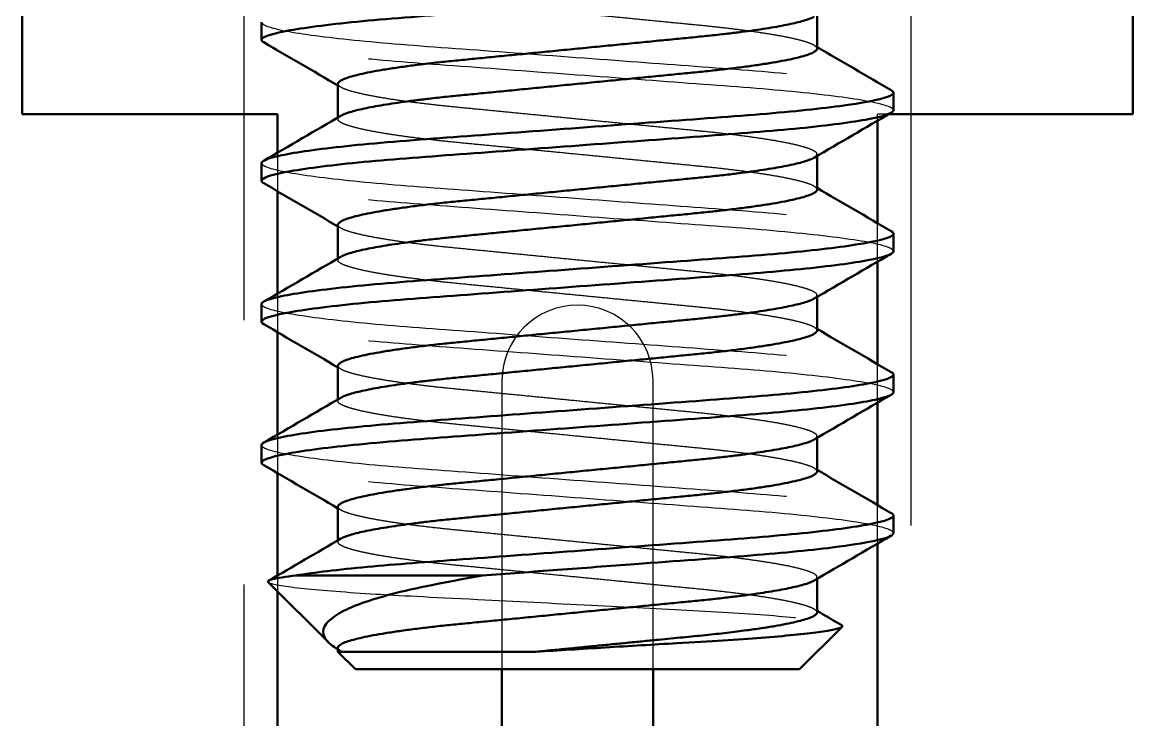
# Model space of a CAD drawing. Header units: millimetres. Extents: x 0 to 420, y 0 to 297.
# Drawn here: x 94.69 to 99.69, y 184.79 to 187.93 of the extents above; entities that cross this region are included whole.
import ezdxf

# ---------------------------------------------------------------- set-up
doc = ezdxf.new("R2010")
doc.units = ezdxf.units.MM
doc.header["$LTSCALE"] = 0.75
doc.linetypes.add('HIDDEN2', pattern=[4.7625, 3.175, -1.5875])
doc.layers.add('Hidden', color=7, linetype='HIDDEN2', lineweight=25)
doc.layers.add('Visible', color=7, linetype='Continuous', lineweight=50)

msp = doc.modelspace()

# ---------------------------------------------------------------- linework, layer by layer
at = {"layer": 'Hidden', "extrusion": (-1e-16, -1, 0)}
for p, q in [((95.6909, 183.0148), (95.6909, 191.6148)), ((98.6909, 191.6148), (98.6909, 183.0148)), ((96.1122, 187.4931), (96.1122, 187.5003)), ((98.5409, 187.4853), (98.5409, 187.5148)), ((98.5916, 187.5148), (98.5409, 187.5148)), ((95.8409, 187.3422), (95.8409, 187.1678)), ((98.2696, 187.3271), (98.2696, 187.3343)), ((98.5409, 186.8503), (98.5409, 187.0247)), ((96.1122, 186.8581), (96.1122, 186.8653)), ((95.8409, 186.7072), (95.8409, 186.5328)), ((98.2696, 186.6921), (98.2696, 186.6993)), ((98.5409, 186.2153), (98.5409, 186.3897)), ((96.8509, 186.3148), (96.8509, 185.0148)), ((97.5309, 185.0148), (97.5309, 186.3148)), ((96.1122, 186.2231), (96.1122, 186.2303)), ((95.8409, 186.0722), (95.8409, 185.8978)), ((98.2696, 186.0571), (98.2696, 186.0643)), ((98.5409, 185.5803), (98.5409, 185.7547)), ((96.1122, 185.5881), (96.1122, 185.5953)), ((95.8409, 185.4372), (95.8409, 185.3648)), ((98.2696, 185.4221), (98.2696, 185.4293)), ((96.1255, 185.0968), (96.1172, 185.1017))]:
    msp.add_line(p, q, dxfattribs=at)
at = {"layer": 'Hidden'}
msp.add_arc((97.1909, 186.3148), 0.34, 0, 180, dxfattribs=at)
for points, weights, knots in [([(98.2696, 187.8106), (98.2696, 187.8635), (97.7303, 187.9164), (97.1909, 187.9693), (96.6516, 188.0223), (96.1122, 188.0752), (96.1122, 188.1281), (96.1122, 188.181), (96.6516, 188.2339), (97.1909, 188.2868), (97.7303, 188.3398), (98.2696, 188.3927), (98.2696, 188.4456), (98.2696, 188.4985), (97.7303, 188.5514), (97.1909, 188.6043), (96.6516, 188.6573), (96.1122, 188.7102), (96.1122, 188.7631), (96.1122, 188.816), (96.6516, 188.8689), (97.1909, 188.9218), (97.7303, 188.9748), (98.2696, 189.0277), (98.2696, 189.0806), (98.2696, 189.1335), (97.7303, 189.1864), (97.1909, 189.2393), (96.6516, 189.2923), (96.1122, 189.3452), (96.1122, 189.3981), (96.1122, 189.451), (96.6516, 189.5039), (97.1909, 189.5568), (97.7303, 189.6098), (98.2696, 189.6627), (98.2696, 189.7156), (98.2696, 189.7685), (97.7303, 189.8214), (97.1909, 189.8743), (96.6516, 189.9273), (96.1122, 189.9802), (96.1122, 190.0331), (96.1122, 190.086), (96.6516, 190.1389), (97.1909, 190.1918), (97.7303, 190.2448), (98.2696, 190.2977), (98.2696, 190.3506), (98.2696, 190.4035), (97.7303, 190.4564), (97.1909, 190.5093), (96.6516, 190.5623), (96.1122, 190.6152), (96.1122, 190.6681), (96.1122, 190.721), (96.6516, 190.7739), (97.1909, 190.8268), (97.7303, 190.8798), (98.2696, 190.9327), (98.2696, 190.9856), (98.2696, 191.0385), (97.7303, 191.0914), (97.1909, 191.1443), (96.6516, 191.1973), (96.1122, 191.2502), (96.1122, 191.3031), (96.1122, 191.356), (96.6516, 191.4089), (97.1909, 191.4618), (97.7303, 191.5148), (98.2696, 191.5677), (98.2696, 191.6206), (98.2696, 191.6735), (97.7303, 191.7264), (97.1909, 191.7793), (96.6516, 191.8323), (96.1122, 191.8852), (96.1122, 191.9381), (96.1122, 191.9742), (96.4016, 192.0148)], [1, 0.866025403784, 1, 0.866025403784, 1, 0.866025403784, 1, 0.866025403784, 1, 0.866025403784, 1, 0.866025403784, 1, 0.866025403784, 1, 0.866025403784, 1, 0.866025403784, 1, 0.866025403784, 1, 0.866025403784, 1, 0.866025403784, 1, 0.866025403784, 1, 0.866025403784, 1, 0.866025403784, 1, 0.866025403784, 1, 0.866025403784, 1, 0.866025403784, 1, 0.866025403784, 1, 0.866025403784, 1, 0.866025403784, 1, 0.866025403784, 1, 0.866025403784, 1, 0.866025403784, 1, 0.866025403784, 1, 0.866025403784, 1, 0.866025403784, 1, 0.866025403784, 1, 0.866025403784, 1, 0.866025403784, 1, 0.866025403784, 1, 0.866025403784, 1, 0.866025403784, 1, 0.866025403784, 1, 0.866025403784, 1, 0.866025403784, 1, 0.866025403784, 1, 0.866025403784, 1, 0.866025403784, 1, 0.904604290732, 0.945060326553], [0.3125, 0.3125, 0.3125, 0.3229167, 0.3229167, 0.3333333, 0.3333333, 0.34375, 0.34375, 0.3541667, 0.3541667, 0.3645833, 0.3645833, 0.375, 0.375, 0.3854167, 0.3854167, 0.3958333, 0.3958333, 0.40625, 0.40625, 0.4166667, 0.4166667, 0.4270833, 0.4270833, 0.4375, 0.4375, 0.4479167, 0.4479167, 0.4583333, 0.4583333, 0.46875, 0.46875, 0.4791667, 0.4791667, 0.4895833, 0.4895833, 0.5, 0.5, 0.5104167, 0.5104167, 0.5208333, 0.5208333, 0.53125, 0.53125, 0.5416667, 0.5416667, 0.5520833, 0.5520833, 0.5625, 0.5625, 0.5729167, 0.5729167, 0.5833333, 0.5833333, 0.59375, 0.59375, 0.6041667, 0.6041667, 0.6145833, 0.6145833, 0.625, 0.625, 0.6354167, 0.6354167, 0.6458333, 0.6458333, 0.65625, 0.65625, 0.6666667, 0.6666667, 0.6770833, 0.6770833, 0.6875, 0.6875, 0.6979167, 0.6979167, 0.7083333, 0.7083333, 0.71875, 0.71875, 0.7261671, 0.7261671, 0.7261671]), ([(98.2563, 187.3193), (98.2696, 187.3271), (98.2696, 187.3343), (98.2696, 187.3873), (97.7303, 187.4402), (97.1909, 187.4931), (96.6516, 187.546), (96.1122, 187.5989), (96.1122, 187.6518)], [0.96501326851, 0.979312070091, 1, 0.866025403784, 1, 0.866025403784, 1, 0.866025403784, 1], [0.24839149, 0.24839149, 0.24839149, 0.25, 0.25, 0.26041667, 0.26041667, 0.27083333, 0.27083333, 0.28125, 0.28125, 0.28125]), ([(98.2696, 187.1756), (98.2696, 187.2285), (97.7303, 187.2814), (97.1909, 187.3343), (96.6516, 187.3873), (96.1122, 187.4402), (96.1122, 187.4931), (96.1122, 187.5003), (96.1255, 187.5081)], [1, 0.866025403784, 1, 0.866025403784, 1, 0.866025403784, 1, 0.979312070091, 0.96501326851], [0.25, 0.25, 0.25, 0.26041667, 0.26041667, 0.27083333, 0.27083333, 0.28125, 0.28125, 0.28285851, 0.28285851, 0.28285851]), ([(98.2563, 186.6843), (98.2696, 186.6921), (98.2696, 186.6993), (98.2696, 186.7523), (97.7303, 186.8052), (97.1909, 186.8581), (96.6516, 186.911), (96.1122, 186.9639), (96.1122, 187.0168)], [0.96501326851, 0.979312070091, 1, 0.866025403784, 1, 0.866025403784, 1, 0.866025403784, 1], [0.18589149, 0.18589149, 0.18589149, 0.1875, 0.1875, 0.19791667, 0.19791667, 0.20833333, 0.20833333, 0.21875, 0.21875, 0.21875]), ([(98.2696, 186.5406), (98.2696, 186.5935), (97.7303, 186.6464), (97.1909, 186.6993), (96.6516, 186.7523), (96.1122, 186.8052), (96.1122, 186.8581), (96.1122, 186.8653), (96.1255, 186.8731)], [1, 0.866025403784, 1, 0.866025403784, 1, 0.866025403784, 1, 0.979312070091, 0.96501326851], [0.1875, 0.1875, 0.1875, 0.19791667, 0.19791667, 0.20833333, 0.20833333, 0.21875, 0.21875, 0.22035851, 0.22035851, 0.22035851]), ([(98.2563, 186.0493), (98.2696, 186.0571), (98.2696, 186.0643), (98.2696, 186.1173), (97.7303, 186.1702), (97.1909, 186.2231), (96.6516, 186.276), (96.1122, 186.3289), (96.1122, 186.3818)], [0.96501326851, 0.979312070091, 1, 0.866025403784, 1, 0.866025403784, 1, 0.866025403784, 1], [0.12339149, 0.12339149, 0.12339149, 0.125, 0.125, 0.13541667, 0.13541667, 0.14583333, 0.14583333, 0.15625, 0.15625, 0.15625]), ([(98.2696, 185.9056), (98.2696, 185.9585), (97.7303, 186.0114), (97.1909, 186.0643), (96.6516, 186.1173), (96.1122, 186.1702), (96.1122, 186.2231), (96.1122, 186.2303), (96.1255, 186.2381)], [1, 0.866025403784, 1, 0.866025403784, 1, 0.866025403784, 1, 0.979312070091, 0.96501326851], [0.125, 0.125, 0.125, 0.13541667, 0.13541667, 0.14583333, 0.14583333, 0.15625, 0.15625, 0.15785851, 0.15785851, 0.15785851]), ([(98.2563, 185.4143), (98.2696, 185.4221), (98.2696, 185.4293), (98.2696, 185.4823), (97.7303, 185.5352), (97.1909, 185.5881), (96.6516, 185.641), (96.1122, 185.6939), (96.1122, 185.7468)], [0.96501326851, 0.979312070091, 1, 0.866025403784, 1, 0.866025403784, 1, 0.866025403784, 1], [0.06089149, 0.06089149, 0.06089149, 0.0625, 0.0625, 0.07291667, 0.07291667, 0.08333333, 0.08333333, 0.09375, 0.09375, 0.09375]), ([(98.2696, 185.2706), (98.2696, 185.3235), (97.7303, 185.3764), (97.1909, 185.4293), (96.6516, 185.4823), (96.1122, 185.5352), (96.1122, 185.5881), (96.1122, 185.5953), (96.1255, 185.6031)], [1, 0.866025403784, 1, 0.866025403784, 1, 0.866025403784, 1, 0.979312070091, 0.96501326851], [0.0625, 0.0625, 0.0625, 0.07291667, 0.07291667, 0.08333333, 0.08333333, 0.09375, 0.09375, 0.09535851, 0.09535851, 0.09535851])]:
    msp.add_rational_spline(points, weights, degree=2, knots=knots, dxfattribs=at)
for points, knots in [([(95.7685, 187.9297), (95.7685, 187.9244), (95.7754, 187.919), (95.8214, 187.9001), (95.8907, 187.886), (96.0915, 187.8583), (96.2186, 187.845), (96.5195, 187.82), (96.6912, 187.8081), (97.0555, 187.781), (97.2447, 187.7669), (97.6076, 187.7399), (97.7781, 187.7275), (98.0933, 187.7034), (98.2331, 187.6898), (98.4521, 187.6622), (98.5303, 187.6483), (98.5869, 187.6311), (98.5968, 187.6272), (98.6034, 187.6234)], [-3.5315691, -3.5315691, -3.5315691, -3.5315691, -3.5071146, -3.5071146, -3.449893, -3.449893, -3.3948362, -3.3948362, -3.3386622, -3.3386622, -3.2821817, -3.2821817, -3.2277459, -3.2277459, -3.1708041, -3.1708041, -3.1149029, -3.1149029, -3.0978846, -3.0978846, -3.0978846, -3.0978846]), ([(98.6133, 187.5328), (98.6133, 187.5335), (98.6132, 187.5341), (98.6089, 187.5467), (98.5702, 187.5596), (98.4251, 187.5869), (98.3175, 187.601), (98.0505, 187.6277), (97.8949, 187.6392), (97.5542, 187.6645), (97.3724, 187.678), (96.9984, 187.7059), (96.8097, 187.7199), (96.4679, 187.7453), (96.3168, 187.7567), (96.0569, 187.783), (95.952, 187.7969), (95.8282, 187.8204), (95.794, 187.83), (95.7784, 187.8391)], [-6.3445092, -6.3445092, -6.3445092, -6.3445092, -6.3413259, -6.3413259, -6.2867185, -6.2867185, -6.2299804, -6.2299804, -6.1745365, -6.1745365, -6.119265, -6.119265, -6.0618055, -6.0618055, -6.0073979, -6.0073979, -5.9514859, -5.9514859, -5.911254, -5.911254, -5.911254, -5.911254]), ([(95.7685, 187.2948), (95.7685, 187.2911), (95.7718, 187.2873), (95.801, 187.2704), (95.8615, 187.2564), (96.0472, 187.2285), (96.1683, 187.215), (96.4573, 187.1896), (96.6226, 187.1782), (96.9805, 187.1516), (97.1702, 187.1375), (97.5373, 187.1101), (97.7117, 187.0972), (98.0367, 187.073), (98.1829, 187.06), (98.4173, 187.0324), (98.5041, 187.0184), (98.5784, 186.9993), (98.5942, 186.9938), (98.6034, 186.9885)], [-2.6302563, -2.6302563, -2.6302563, -2.6302563, -2.6132978, -2.6132978, -2.5558333, -2.5558333, -2.500558, -2.500558, -2.4451611, -2.4451611, -2.3884173, -2.3884173, -2.3338048, -2.3338048, -2.2770173, -2.2770173, -2.2210523, -2.2210523, -2.1972637, -2.1972637, -2.1972637, -2.1972637]), ([(98.6133, 186.8977), (98.6133, 186.9), (98.612, 186.9023), (98.5962, 186.9168), (98.5481, 186.9301), (98.3844, 186.9576), (98.2678, 186.9717), (97.9877, 186.9979), (97.8287, 187.0091), (97.4824, 187.0348), (97.2981, 187.0486), (96.9256, 187.0763), (96.741, 187.09), (96.4088, 187.1147), (96.263, 187.1265), (96.0154, 187.1531), (95.9178, 187.1671), (95.8166, 187.1888), (95.7912, 187.1965), (95.7784, 187.2039)], [-7.2434214, -7.2434214, -7.2434214, -7.2434214, -7.2329832, -7.2329832, -7.1781755, -7.1781755, -7.1212184, -7.1212184, -7.0664456, -7.0664456, -7.01099, -7.01099, -6.954217, -6.954217, -6.9000187, -6.9000187, -6.8439619, -6.8439619, -6.8109466, -6.8109466, -6.8109466, -6.8109466]), ([(95.7685, 186.6598), (95.7685, 186.6576), (95.7697, 186.6553), (95.7852, 186.6405), (95.8357, 186.6268), (96.0036, 186.5991), (96.1178, 186.5853), (96.3942, 186.5596), (96.5531, 186.5484), (96.9041, 186.5223), (97.0936, 186.5081), (97.4645, 186.4806), (97.6424, 186.4673), (97.9757, 186.4425), (98.127, 186.4303), (98.3765, 186.403), (98.4723, 186.389), (98.5681, 186.3677), (98.5913, 186.3605), (98.6034, 186.3535)], [-1.7309622, -1.7309622, -1.7309622, -1.7309622, -1.7209898, -1.7209898, -1.6642196, -1.6642196, -1.6087503, -1.6087503, -1.5540039, -1.5540039, -1.4970314, -1.4970314, -1.4422097, -1.4422097, -1.3858555, -1.3858555, -1.3296346, -1.3296346, -1.2984916, -1.2984916, -1.2984916, -1.2984916]), ([(98.6133, 186.2626), (98.6133, 186.2665), (98.6098, 186.2704), (98.5803, 186.2869), (98.5231, 186.3004), (98.3416, 186.3281), (98.2167, 186.3422), (97.9241, 186.3678), (97.7617, 186.3791), (97.41, 186.4052), (97.2237, 186.4191), (96.8519, 186.4468), (96.6701, 186.4603), (96.3467, 186.4843), (96.2065, 186.4968), (95.9728, 186.5238), (95.8836, 186.5379), (95.8052, 186.5576), (95.7881, 186.5633), (95.7784, 186.5689)], [-8.1428251, -8.1428251, -8.1428251, -8.1428251, -8.1253074, -8.1253074, -8.0701302, -8.0701302, -8.0127746, -8.0127746, -7.9582828, -7.9582828, -7.9024633, -7.9024633, -7.8456308, -7.8456308, -7.7912841, -7.7912841, -7.7348891, -7.7348891, -7.7097659, -7.7097659, -7.7097659, -7.7097659]), ([(95.7685, 186.0247), (95.7685, 186.0241), (95.7686, 186.0236), (95.772, 186.0108), (95.8128, 185.9973), (95.9633, 185.9696), (96.0703, 185.9557), (96.334, 185.9295), (96.4869, 185.9183), (96.8307, 185.8927), (97.0197, 185.8786), (97.3932, 185.8509), (97.5741, 185.8374), (97.9132, 185.8122), (98.0678, 185.8006), (98.331, 185.7738), (98.4361, 185.7597), (98.5561, 185.7363), (98.5883, 185.7271), (98.6034, 185.7183)], [-0.8320296, -0.8320296, -0.8320296, -0.8320296, -0.8295443, -0.8295443, -0.7727045, -0.7727045, -0.7168611, -0.7168611, -0.6623747, -0.6623747, -0.6049931, -0.6049931, -0.5497919, -0.5497919, -0.494141, -0.494141, -0.4374853, -0.4374853, -0.3987018, -0.3987018, -0.3987018, -0.3987018]), ([(98.6133, 185.6277), (98.6133, 185.6331), (98.6063, 185.6386), (98.5606, 185.6572), (98.4941, 185.6708), (98.2962, 185.6985), (98.1652, 185.7123), (97.8635, 185.7373), (97.6978, 185.7488), (97.3413, 185.7753), (97.1535, 185.7893), (96.7814, 185.817), (96.6012, 185.83), (96.2854, 185.8544), (96.1511, 185.8674), (95.9323, 185.8948), (95.8522, 185.9089), (95.7948, 185.9264), (95.785, 185.9302), (95.7784, 185.934)], [-9.0414005, -9.0414005, -9.0414005, -9.0414005, -9.0167483, -9.0167483, -8.9614527, -8.9614527, -8.9047373, -8.9047373, -8.8505782, -8.8505782, -8.7946752, -8.7946752, -8.7374703, -8.7374703, -8.6829048, -8.6829048, -8.6262082, -8.6262082, -8.6092908, -8.6092908, -8.6092908, -8.6092908]), ([(95.7986, 185.4071), (95.7997, 185.406), (95.8016, 185.4048), (95.8221, 185.396), (95.8753, 185.3875), (96.0425, 185.3702), (96.1527, 185.3616), (96.3764, 185.3477), (96.5284, 185.34), (96.9073, 185.321), (97.081, 185.3121), (97.4122, 185.2949), (97.5673, 185.2866), (97.8576, 185.2708), (97.9887, 185.2633), (98.1956, 185.2464), (98.2719, 185.2379), (98.354, 185.2237), (98.3711, 185.2186), (98.3785, 185.2143)], [-0.5690333, -0.5690333, -0.5690333, -0.5690333, -0.5590926, -0.5590926, -0.4914394, -0.4914394, -0.4263656, -0.4263656, -0.3815815, -0.3815815, -0.347023, -0.347023, -0.3149821, -0.3149821, -0.281842, -0.281842, -0.2510152, -0.2510152, -0.2300744, -0.2300744, -0.2300744, -0.2300744])]:
    msp.add_open_spline(points, degree=3, knots=knots, dxfattribs=at)
for points in [[(98.2563, 187.8256), (98.2607, 187.823), (98.2652, 187.8204), (98.2696, 187.8178)], [(96.1255, 187.6368), (96.1211, 187.6394), (96.1167, 187.642), (96.1122, 187.6446)], [(98.2563, 187.1906), (98.2607, 187.188), (98.2652, 187.1854), (98.2696, 187.1828)], [(96.1255, 187.0018), (96.1211, 187.0044), (96.1167, 187.007), (96.1122, 187.0096)], [(98.2563, 186.5556), (98.2607, 186.553), (98.2652, 186.5504), (98.2696, 186.5478)], [(96.1255, 186.3668), (96.1211, 186.3694), (96.1167, 186.372), (96.1122, 186.3746)], [(98.2563, 185.9206), (98.2607, 185.918), (98.2652, 185.9154), (98.2696, 185.9128)], [(96.1255, 185.7318), (96.1211, 185.7344), (96.1167, 185.737), (96.1122, 185.7396)], [(98.2563, 185.2856), (98.2607, 185.283), (98.2652, 185.2804), (98.2696, 185.2778)], [(96.1122, 185.1047), (96.1181, 185.1011), (96.1246, 185.0974), (96.1319, 185.0935)]]:
    msp.add_open_spline(points, degree=3, dxfattribs=at)
msp.add_rational_spline([(96.1319, 185.0935), (96.1122, 185.1031), (96.1122, 185.1118)], [0.959251943577, 0.974937585969, 1], degree=2, dxfattribs=at)
at = {"layer": 'Visible', "extrusion": (-1e-16, -1, 0)}
for p, q in [((94.6909, 188.0148), (94.6909, 187.5148)), ((99.6909, 187.5148), (99.6909, 188.0148)), ((98.2696, 187.8106), (98.2696, 187.9621)), ((95.7685, 187.8503), (95.7685, 187.9297)), ((96.1122, 187.5003), (96.1122, 187.6518)), ((98.6133, 187.5328), (98.6133, 187.6122)), ((95.8409, 187.5148), (94.6909, 187.5148)), ((95.8409, 187.5148), (95.8409, 187.3422)), ((99.6909, 187.5148), (98.5916, 187.5148)), ((98.5409, 187.0247), (98.5409, 187.4853)), ((98.2696, 187.1756), (98.2696, 187.3271)), ((95.7685, 187.2153), (95.7685, 187.2947)), ((95.8409, 187.1678), (95.8409, 186.7072)), ((96.1122, 186.8653), (96.1122, 187.0168)), ((98.6133, 186.8978), (98.6133, 186.9772)), ((98.5409, 186.3897), (98.5409, 186.8503)), ((95.7685, 186.5803), (95.7685, 186.6597)), ((98.2696, 186.5406), (98.2696, 186.6921)), ((95.8409, 186.5328), (95.8409, 186.0722)), ((96.1122, 186.2303), (96.1122, 186.3818)), ((98.6133, 186.2628), (98.6133, 186.3422)), ((98.5409, 185.7547), (98.5409, 186.2153)), ((98.2696, 185.9056), (98.2696, 186.0571)), ((95.7685, 185.9453), (95.7685, 186.0247)), ((95.8409, 185.8978), (95.8409, 185.4372)), ((96.1122, 185.5953), (96.1122, 185.7468)), ((98.6133, 185.6278), (98.6133, 185.7072)), ((98.5409, 183.0148), (98.5409, 185.5803)), ((96.0678, 185.1378), (95.7986, 185.407)), ((96.7625, 185.4372), (95.9243, 185.4372)), ((98.2696, 185.2706), (98.2696, 185.4221)), ((95.8409, 185.3648), (95.8409, 183.0148)), ((98.1909, 185.0148), (98.3819, 185.2058)), ((96.1122, 185.0935), (96.1122, 185.1118)), ((97.0035, 185.0935), (96.1122, 185.0935)), ((96.1909, 185.0148), (96.1122, 185.0935)), ((96.1909, 185.0148), (98.1909, 185.0148)), ((96.8509, 185.0148), (96.8509, 183.0148)), ((97.5309, 183.0148), (97.5309, 185.0148))]:
    msp.add_line(p, q, dxfattribs=at)
at = {"layer": 'Visible'}
for points, knots in [([(95.7784, 187.8391), (95.7719, 187.8429), (95.7686, 187.8465), (95.7682, 187.8618), (95.8023, 187.8746), (95.9385, 187.9017), (96.0418, 187.9158), (96.3024, 187.9427), (96.4564, 187.9544), (96.7944, 187.9795), (96.9748, 187.993), (97.1945, 188.0093), (97.2312, 188.012), (97.2678, 188.0148)], [-5.911254, -5.911254, -5.911254, -5.911254, -5.8946695, -5.8946695, -5.840257, -5.840257, -5.7837819, -5.7837819, -5.7281062, -5.7281062, -5.6730736, -5.6730736, -5.6620079, -5.6620079, -5.6620079, -5.6620079]), ([(98.6034, 187.6234), (98.618, 187.6151), (98.6165, 187.6071), (98.5713, 187.5853), (98.5065, 187.5712), (98.3133, 187.5435), (98.1892, 187.53), (97.8944, 187.5049), (97.726, 187.4932), (97.3649, 187.4664), (97.1754, 187.4523), (96.8103, 187.4251), (96.6378, 187.4123), (96.3176, 187.3884), (96.1744, 187.375), (95.9473, 187.3474), (95.8647, 187.3335), (95.7847, 187.3112), (95.7685, 187.303), (95.7685, 187.2948)], [-3.0978846, -3.0978846, -3.0978846, -3.0978846, -3.0602863, -3.0602863, -3.0028486, -3.0028486, -2.9475913, -2.9475913, -2.8917483, -2.8917483, -2.8350403, -2.8350403, -2.7804584, -2.7804584, -2.7235982, -2.7235982, -2.6676828, -2.6676828, -2.6302563, -2.6302563, -2.6302563, -2.6302563]), ([(95.7784, 187.2039), (95.7691, 187.2093), (95.7663, 187.2146), (95.7792, 187.2319), (95.8228, 187.245), (95.9778, 187.2724), (96.0902, 187.2866), (96.3642, 187.313), (96.5215, 187.3242), (96.8652, 187.3498), (97.0484, 187.3634), (97.4208, 187.3911), (97.6066, 187.405), (97.9428, 187.43), (98.0914, 187.4415), (98.3453, 187.4679), (98.4467, 187.4819), (98.5799, 187.5087), (98.6133, 187.5211), (98.6133, 187.5328)], [-6.8109466, -6.8109466, -6.8109466, -6.8109466, -6.7870648, -6.7870648, -6.7323716, -6.7323716, -6.6755389, -6.6755389, -6.6204944, -6.6204944, -6.5651472, -6.5651472, -6.5083385, -6.5083385, -6.454078, -6.454078, -6.3981201, -6.3981201, -6.3445092, -6.3445092, -6.3445092, -6.3445092]), ([(98.6034, 186.9885), (98.6153, 186.9817), (98.6165, 186.9751), (98.589, 186.9554), (98.5338, 186.9416), (98.3578, 186.9139), (98.2402, 186.9003), (97.9578, 186.8747), (97.7959, 186.8634), (97.4415, 186.8371), (97.2519, 186.8229), (96.8827, 186.7955), (96.7063, 186.7824), (96.376, 186.7578), (96.2264, 186.7451), (95.9839, 186.7176), (95.8928, 186.7036), (95.7912, 186.6794), (95.7685, 186.6696), (95.7685, 186.6598)], [-2.1972637, -2.1972637, -2.1972637, -2.1972637, -2.166804, -2.166804, -2.1100026, -2.1100026, -2.0546474, -2.0546474, -1.9996374, -1.9996374, -1.9427951, -1.9427951, -1.888093, -1.888093, -1.8312543, -1.8312543, -1.7751851, -1.7751851, -1.7309622, -1.7309622, -1.7309622, -1.7309622]), ([(95.7784, 186.5689), (95.7664, 186.5758), (95.7653, 186.5825), (95.7932, 186.6019), (95.8459, 186.6152), (96.0185, 186.6429), (96.1393, 186.657), (96.4257, 186.6829), (96.5864, 186.6941), (96.9354, 186.72), (97.1208, 186.7338), (97.4931, 186.7615), (97.6763, 186.7752), (98.0042, 186.7995), (98.1472, 186.8116), (98.388, 186.8384), (98.4814, 186.8525), (98.5888, 186.8773), (98.6133, 186.8875), (98.6133, 186.8977)], [-7.7097659, -7.7097659, -7.7097659, -7.7097659, -7.6788968, -7.6788968, -7.6239272, -7.6239272, -7.566795, -7.566795, -7.5122103, -7.5122103, -7.4565964, -7.4565964, -7.3998165, -7.3998165, -7.3455917, -7.3455917, -7.2893883, -7.2893883, -7.2434214, -7.2434214, -7.2434214, -7.2434214]), ([(98.6034, 186.3535), (98.6124, 186.3483), (98.6153, 186.3432), (98.6037, 186.3257), (98.558, 186.312), (98.3988, 186.2843), (98.2881, 186.2705), (98.0181, 186.2445), (97.8622, 186.2334), (97.5148, 186.2075), (97.3254, 186.1934), (96.9532, 186.1657), (96.7736, 186.1524), (96.4374, 186.1273), (96.2844, 186.1155), (96.0279, 186.0884), (95.9274, 186.0744), (95.7998, 186.0479), (95.7685, 186.0359), (95.7685, 186.0247)], [-1.2984916, -1.2984916, -1.2984916, -1.2984916, -1.2754024, -1.2754024, -1.2186205, -1.2186205, -1.1629877, -1.1629877, -1.1084193, -1.1084193, -1.0512664, -1.0512664, -0.9962776, -0.9962776, -0.9403261, -0.9403261, -0.8839089, -0.8839089, -0.8320296, -0.8320296, -0.8320296, -0.8320296]), ([(95.7784, 185.934), (95.7635, 185.9426), (95.7654, 185.9507), (95.8118, 185.9723), (95.8741, 185.9858), (96.0642, 186.0135), (96.192, 186.0274), (96.4887, 186.0526), (96.6528, 186.064), (97.0069, 186.0903), (97.1941, 186.1043), (97.5654, 186.1319), (97.7456, 186.1452), (98.0647, 186.1691), (98.2021, 186.182), (98.4288, 186.2092), (98.5137, 186.2233), (98.5965, 186.2459), (98.6133, 186.2542), (98.6133, 186.2626)], [-8.6092908, -8.6092908, -8.6092908, -8.6092908, -8.5710057, -8.5710057, -8.5157815, -8.5157815, -8.4590013, -8.4590013, -8.4047239, -8.4047239, -8.3488837, -8.3488837, -8.2921213, -8.2921213, -8.2376161, -8.2376161, -8.1809872, -8.1809872, -8.1428251, -8.1428251, -8.1428251, -8.1428251]), ([(98.6034, 185.7183), (98.6096, 185.7147), (98.6129, 185.7113), (98.6147, 185.6957), (98.5787, 185.6824), (98.4367, 185.6548), (98.3332, 185.6408), (98.0757, 185.6145), (97.9256, 185.6031), (97.5871, 185.5779), (97.4008, 185.564), (97.0284, 185.5363), (96.846, 185.5227), (96.517, 185.4983), (96.3715, 185.4878), (96.1133, 185.4634), (96.0045, 185.4503), (95.9243, 185.4372)], [-0.3987018, -0.3987018, -0.3987018, -0.3987018, -0.3829548, -0.3829548, -0.3261777, -0.3261777, -0.2703093, -0.2703093, -0.2160265, -0.2160265, -0.159232, -0.159232, -0.103979, -0.103979, -0.0530496, -0.0530496, -0.000001, -0.000001, -0.000001, -0.000001]), ([(96.7625, 185.4372), (96.8726, 185.4453), (96.9864, 185.4538), (97.2178, 185.471), (97.3345, 185.4797), (97.6348, 185.5021), (97.8118, 185.5146), (98.1219, 185.5392), (98.2536, 185.5524), (98.4658, 185.5799), (98.5419, 185.594), (98.6027, 185.6145), (98.6133, 185.6211), (98.6133, 185.6277)], [-9.309323, -9.309323, -9.309323, -9.309323, -9.2747017, -9.2747017, -9.2397328, -9.2397328, -9.1830603, -9.1830603, -9.1284158, -9.1284158, -9.0716323, -9.0716323, -9.0414005, -9.0414005, -9.0414005, -9.0414005]), ([(95.9243, 185.4372), (95.8747, 185.4315), (95.8392, 185.4259), (95.8011, 185.4158), (95.7943, 185.4114), (95.7986, 185.4071)], [-0.65253918, -0.65253918, -0.65253918, -0.65253918, -0.60731894, -0.60731894, -0.5690333, -0.5690333, -0.5690333, -0.5690333]), ([(96.7625, 185.4372), (96.6273, 185.412), (96.4894, 185.3872), (96.2719, 185.3325), (96.1932, 185.3057), (96.0778, 185.2467), (96.0467, 185.2147), (96.0463, 185.1679), (96.0533, 185.1529), (96.0738, 185.1317), (96.0862, 185.1204), (96.1122, 185.1047)], [0, 0, 0, 0, 0.0461797, 0.0461797, 0.0844956, 0.0844956, 0.1263562, 0.1263562, 0.1465425, 0.1465425, 0.1556697, 0.1556697, 0.1556697, 0.1556697]), ([(98.3785, 185.2143), (98.3853, 185.2104), (98.3842, 185.2071), (98.3699, 185.1975), (98.3347, 185.1899), (98.2139, 185.1736), (98.1261, 185.1649), (97.9154, 185.1484), (97.7876, 185.1407), (97.5343, 185.1259), (97.4255, 185.1194), (97.2104, 185.1064), (97.1054, 185.0999), (97.0035, 185.0935)], [-0.2300744, -0.2300744, -0.2300744, -0.2300744, -0.2112002, -0.2112002, -0.1635883, -0.1635883, -0.1127218, -0.1127218, -0.0647335, -0.0647335, -0.0315256, -0.0315256, -0.0000007, -0.0000007, -0.0000007, -0.0000007])]:
    msp.add_open_spline(points, degree=3, knots=knots, dxfattribs=at)
for points, weights, knots in [([(96.1122, 187.6518), (96.1122, 187.7048), (96.6516, 187.7577), (97.1909, 187.8106), (97.7303, 187.8635), (98.1757, 187.9072), (98.2563, 187.9543)], [1, 0.866025403784, 1, 0.866025403784, 1, 0.886713333693, 0.96501326851], [0.28125, 0.28125, 0.28125, 0.29166667, 0.29166667, 0.30208333, 0.30208333, 0.31089149, 0.31089149, 0.31089149]), ([(96.1255, 187.5081), (96.2061, 187.5552), (96.6516, 187.5989), (97.1909, 187.6518), (97.7303, 187.7048), (98.2696, 187.7577), (98.2696, 187.8106)], [0.96501326851, 0.886713333693, 1, 0.866025403784, 1, 0.866025403784, 1], [0.28285851, 0.28285851, 0.28285851, 0.29166667, 0.29166667, 0.30208333, 0.30208333, 0.3125, 0.3125, 0.3125]), ([(96.1122, 187.0168), (96.1122, 187.0698), (96.6516, 187.1227), (97.1909, 187.1756), (97.7303, 187.2285), (98.1757, 187.2722), (98.2563, 187.3193)], [1, 0.866025403784, 1, 0.866025403784, 1, 0.886713333693, 0.96501326851], [0.21875, 0.21875, 0.21875, 0.22916667, 0.22916667, 0.23958333, 0.23958333, 0.24839149, 0.24839149, 0.24839149]), ([(96.1255, 186.8731), (96.2061, 186.9202), (96.6516, 186.9639), (97.1909, 187.0168), (97.7303, 187.0698), (98.2696, 187.1227), (98.2696, 187.1756)], [0.96501326851, 0.886713333693, 1, 0.866025403784, 1, 0.866025403784, 1], [0.22035851, 0.22035851, 0.22035851, 0.22916667, 0.22916667, 0.23958333, 0.23958333, 0.25, 0.25, 0.25]), ([(96.1122, 186.3818), (96.1122, 186.4348), (96.6516, 186.4877), (97.1909, 186.5406), (97.7303, 186.5935), (98.1757, 186.6372), (98.2563, 186.6843)], [1, 0.866025403784, 1, 0.866025403784, 1, 0.886713333693, 0.96501326851], [0.15625, 0.15625, 0.15625, 0.16666667, 0.16666667, 0.17708333, 0.17708333, 0.18589149, 0.18589149, 0.18589149]), ([(96.1255, 186.2381), (96.2061, 186.2852), (96.6516, 186.3289), (97.1909, 186.3818), (97.7303, 186.4348), (98.2696, 186.4877), (98.2696, 186.5406)], [0.96501326851, 0.886713333693, 1, 0.866025403784, 1, 0.866025403784, 1], [0.15785851, 0.15785851, 0.15785851, 0.16666667, 0.16666667, 0.17708333, 0.17708333, 0.1875, 0.1875, 0.1875]), ([(96.1122, 185.7468), (96.1122, 185.7998), (96.6516, 185.8527), (97.1909, 185.9056), (97.7303, 185.9585), (98.1757, 186.0022), (98.2563, 186.0493)], [1, 0.866025403784, 1, 0.866025403784, 1, 0.886713333693, 0.96501326851], [0.09375, 0.09375, 0.09375, 0.10416667, 0.10416667, 0.11458333, 0.11458333, 0.12339149, 0.12339149, 0.12339149]), ([(96.1255, 185.6031), (96.2061, 185.6502), (96.6516, 185.6939), (97.1909, 185.7468), (97.7303, 185.7998), (98.2696, 185.8527), (98.2696, 185.9056)], [0.96501326851, 0.886713333693, 1, 0.866025403784, 1, 0.866025403784, 1], [0.09535851, 0.09535851, 0.09535851, 0.10416667, 0.10416667, 0.11458333, 0.11458333, 0.125, 0.125, 0.125]), ([(96.1122, 185.1118), (96.1122, 185.1648), (96.6516, 185.2177), (97.1909, 185.2706), (97.7303, 185.3235), (98.1757, 185.3672), (98.2563, 185.4143)], [1, 0.866025403784, 1, 0.866025403784, 1, 0.886713333693, 0.96501326851], [0.03125, 0.03125, 0.03125, 0.04166667, 0.04166667, 0.05208333, 0.05208333, 0.06089149, 0.06089149, 0.06089149]), ([(97.0035, 185.0935), (97.3902, 185.1314), (97.7303, 185.1648), (98.2696, 185.2177), (98.2696, 185.2706)], [0.940164431561, 0.911124918831, 1, 0.866025403784, 1], [0.0451732, 0.0451732, 0.0451732, 0.05208333, 0.05208333, 0.0625, 0.0625, 0.0625])]:
    msp.add_rational_spline(points, weights, degree=2, knots=knots, dxfattribs=at)
for points in [[(96.1122, 187.6446), (96.001, 187.7096), (95.8897, 187.7744), (95.7784, 187.8391)], [(98.2696, 187.8178), (98.3808, 187.7528), (98.4921, 187.688), (98.6034, 187.6233)], [(95.7784, 187.3058), (95.8942, 187.3731), (96.0099, 187.4405), (96.1255, 187.5081)], [(98.6034, 187.5216), (98.4876, 187.4543), (98.3719, 187.3869), (98.2563, 187.3193)], [(96.1122, 187.0096), (96.001, 187.0746), (95.8897, 187.1394), (95.7784, 187.2041)], [(98.2696, 187.1828), (98.3808, 187.1178), (98.4921, 187.053), (98.6034, 186.9883)], [(95.7784, 186.6708), (95.8942, 186.7381), (96.0099, 186.8055), (96.1255, 186.8731)], [(98.6034, 186.8866), (98.4876, 186.8193), (98.3719, 186.7519), (98.2563, 186.6843)], [(96.1122, 186.3746), (96.001, 186.4396), (95.8897, 186.5044), (95.7784, 186.5691)], [(98.2696, 186.5478), (98.3808, 186.4828), (98.4921, 186.418), (98.6034, 186.3533)], [(98.6034, 186.2516), (98.4876, 186.1843), (98.3719, 186.1169), (98.2563, 186.0493)], [(95.7784, 186.0358), (95.8942, 186.1031), (96.0099, 186.1705), (96.1255, 186.2381)], [(96.1122, 185.7396), (96.001, 185.8046), (95.8897, 185.8694), (95.7784, 185.9341)], [(98.2696, 185.9128), (98.3808, 185.8478), (98.4921, 185.783), (98.6034, 185.7183)], [(95.8015, 185.4142), (95.9096, 185.4771), (96.0176, 185.54), (96.1255, 185.6031)], [(98.6034, 185.6166), (98.4876, 185.5493), (98.3719, 185.4819), (98.2563, 185.4143)], [(98.2696, 185.2778), (98.3059, 185.2566), (98.3422, 185.2354), (98.3785, 185.2142)]]:
    msp.add_open_spline(points, degree=3, dxfattribs=at)

doc.saveas('drawing.dxf')
